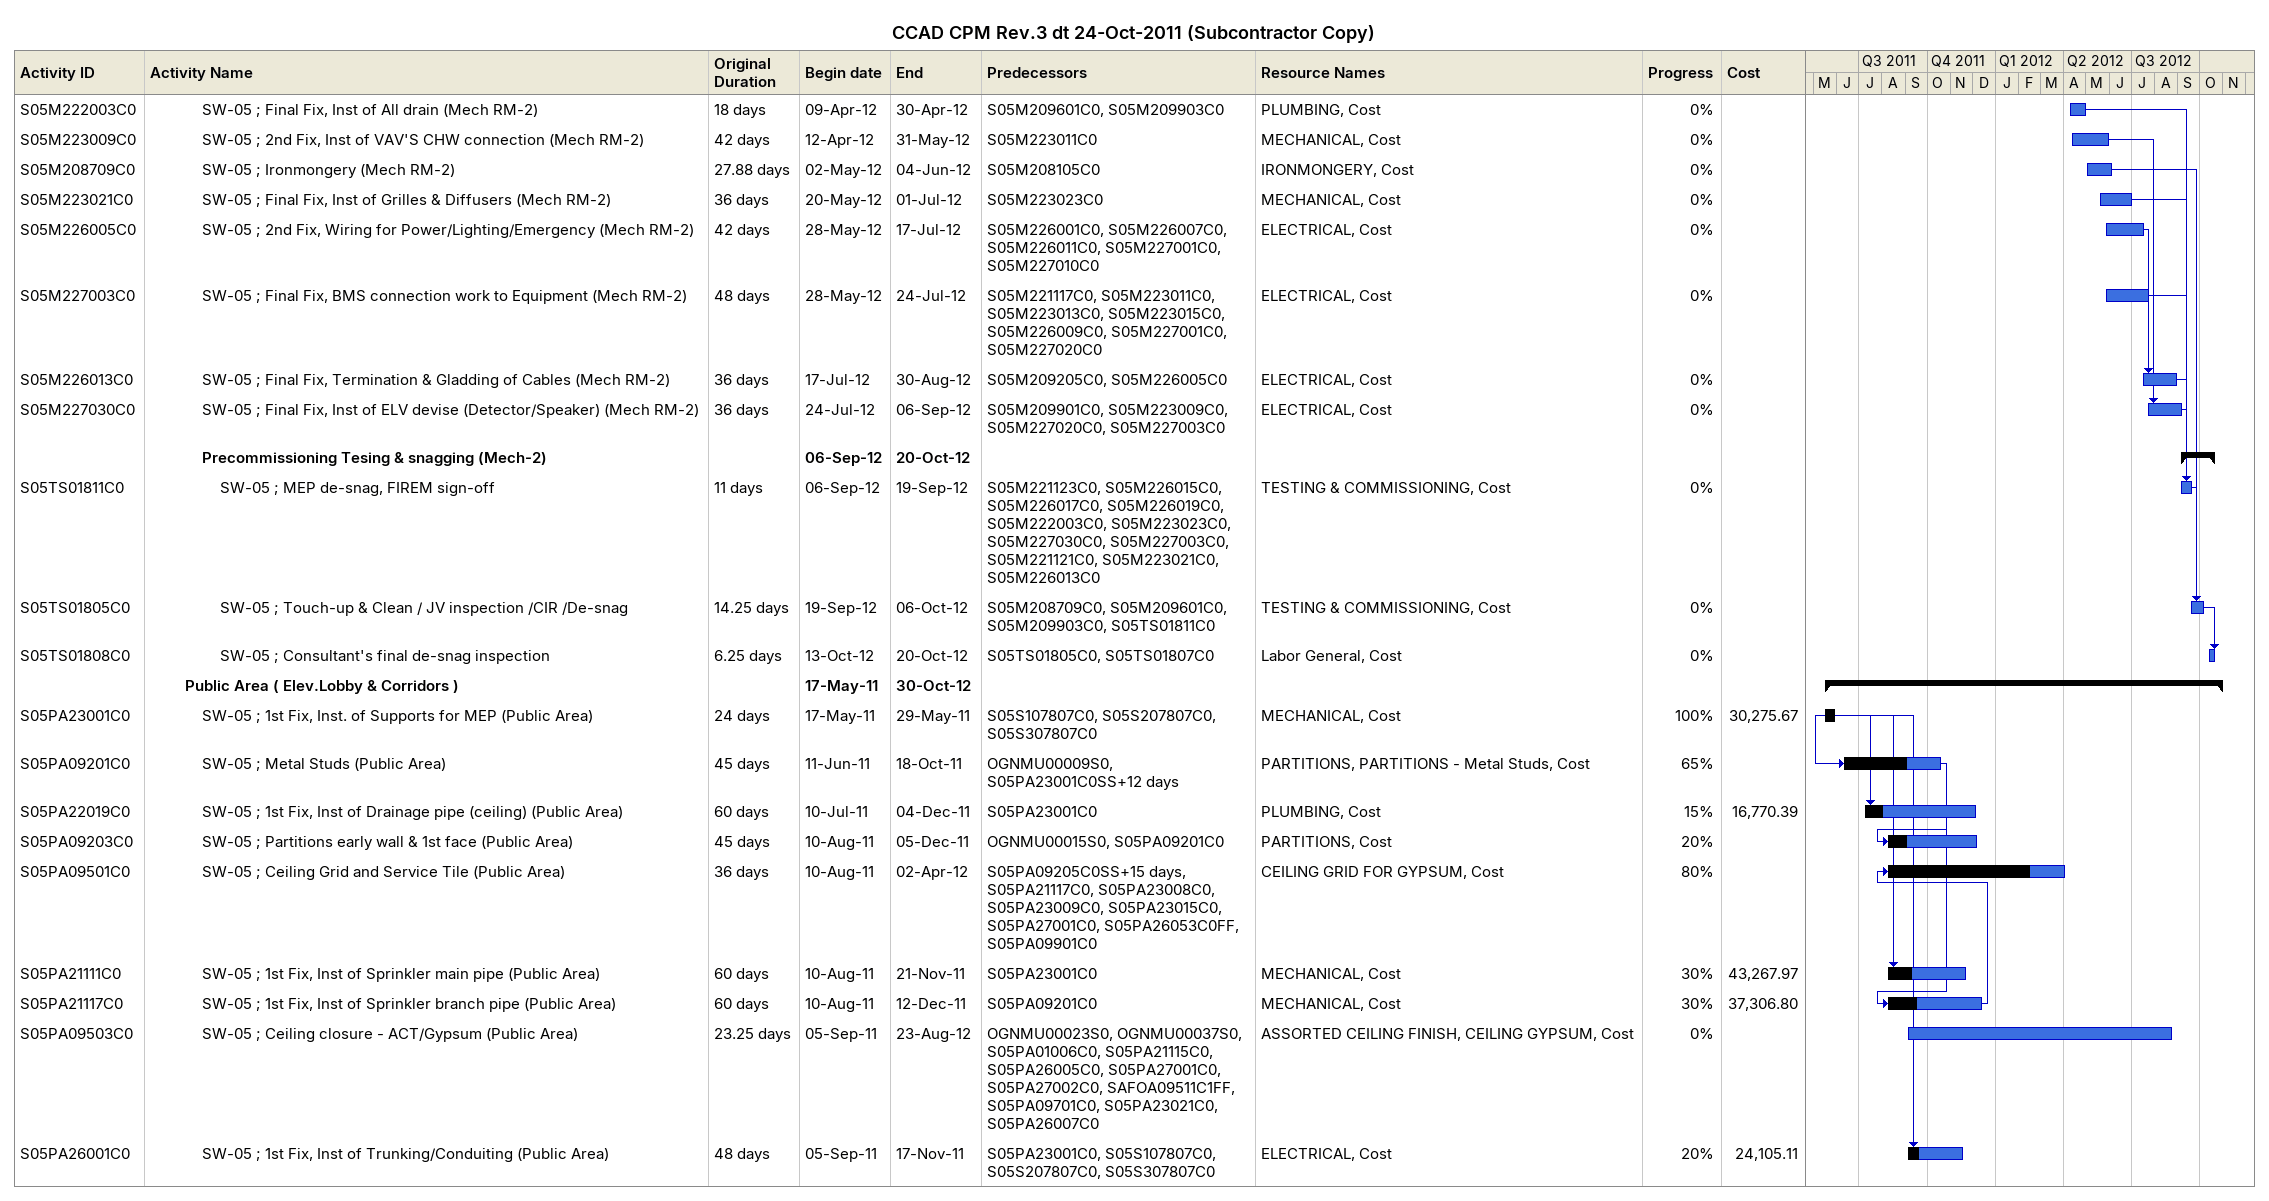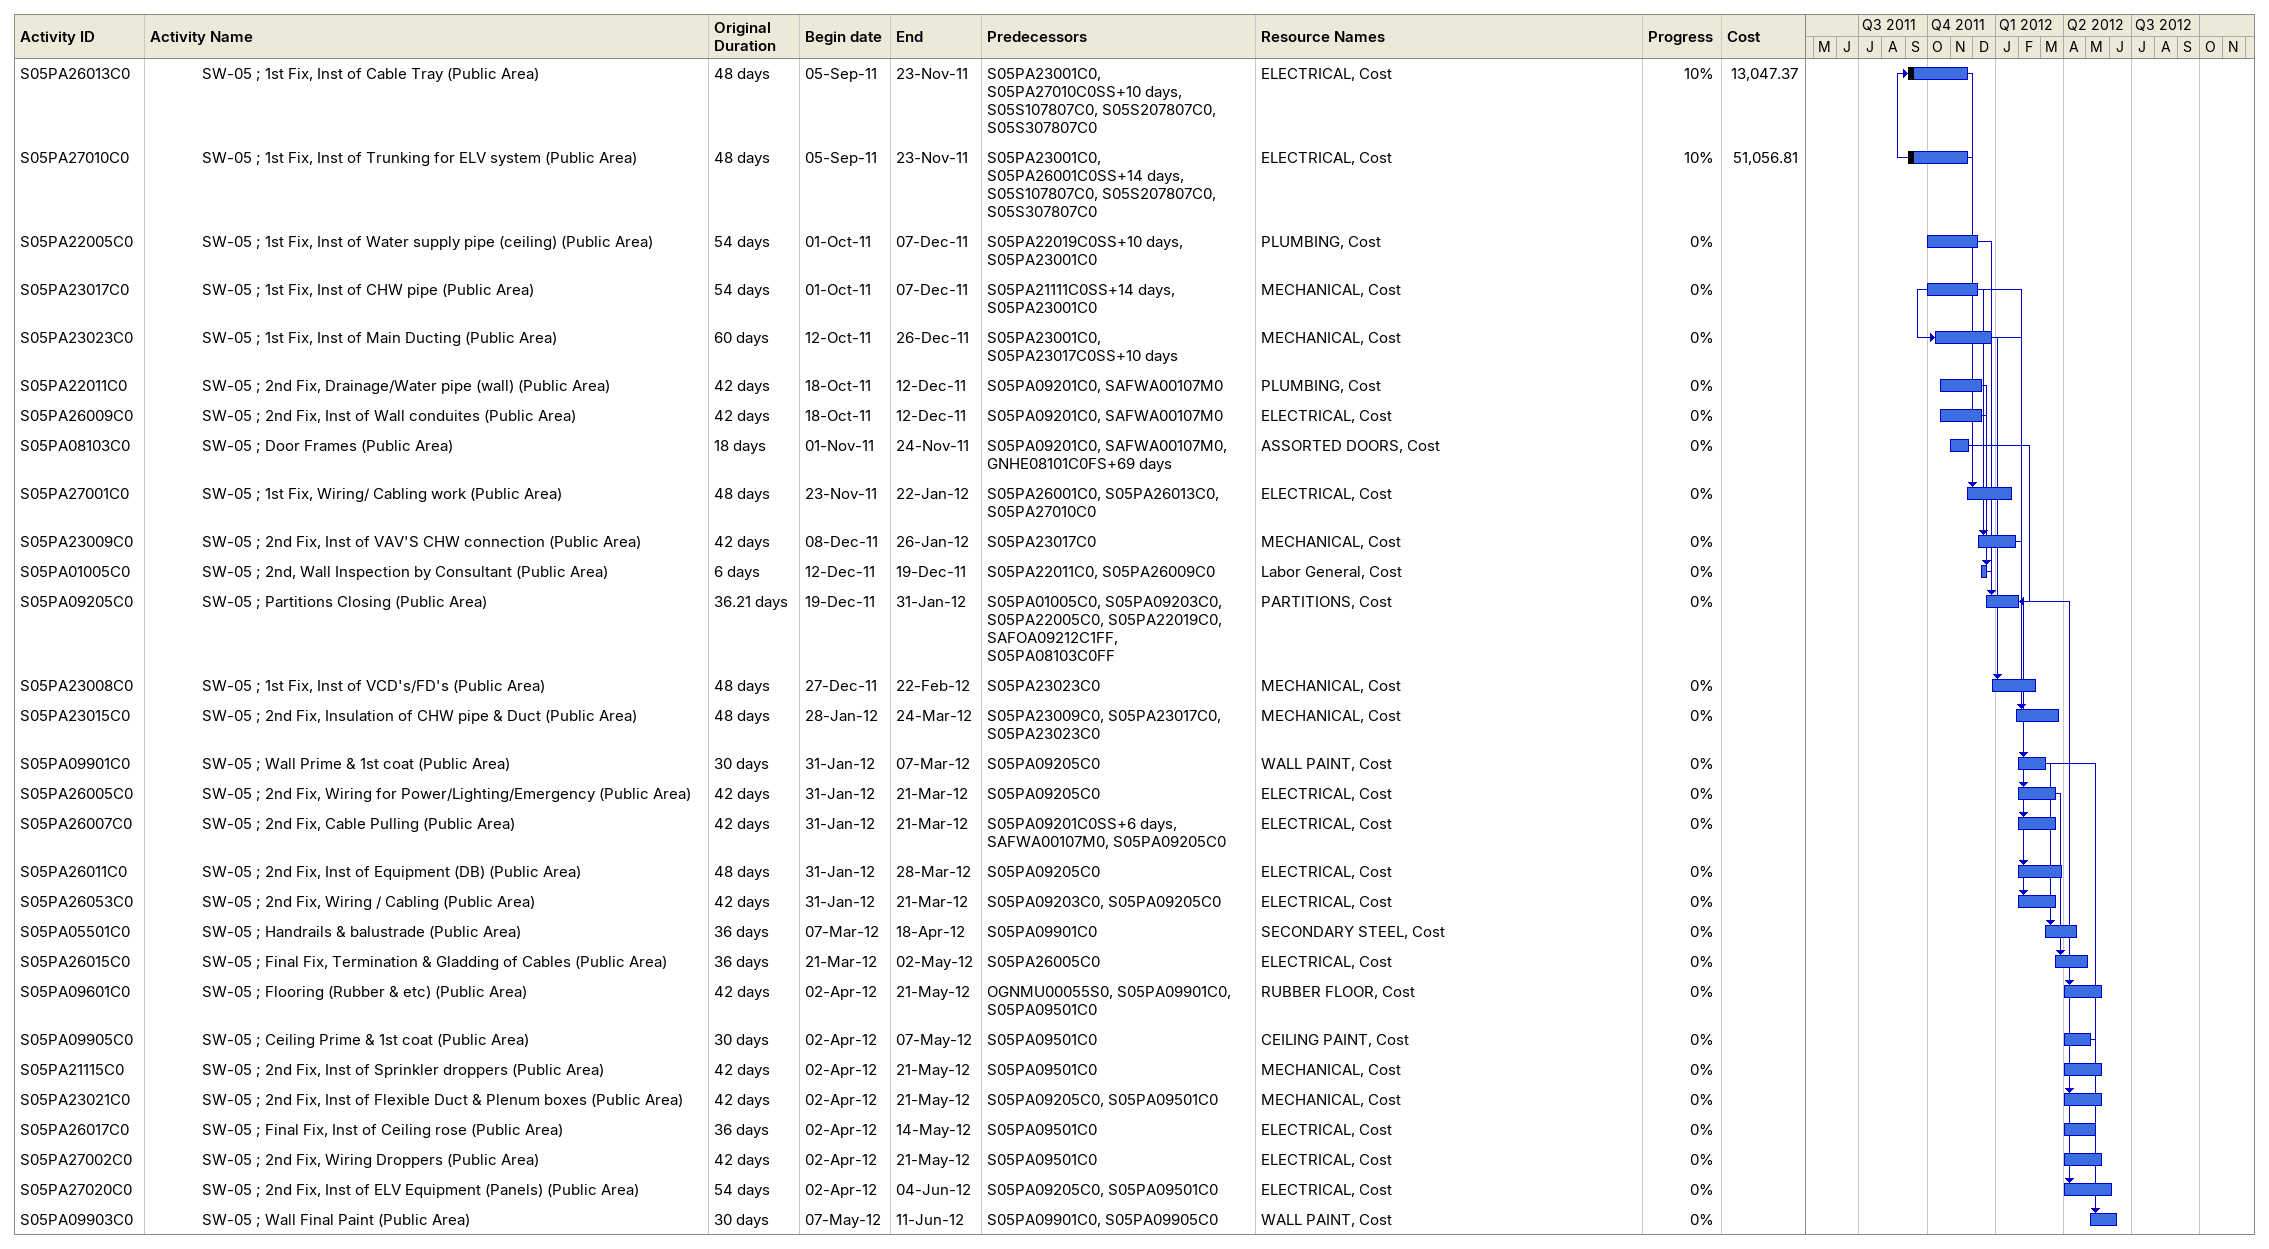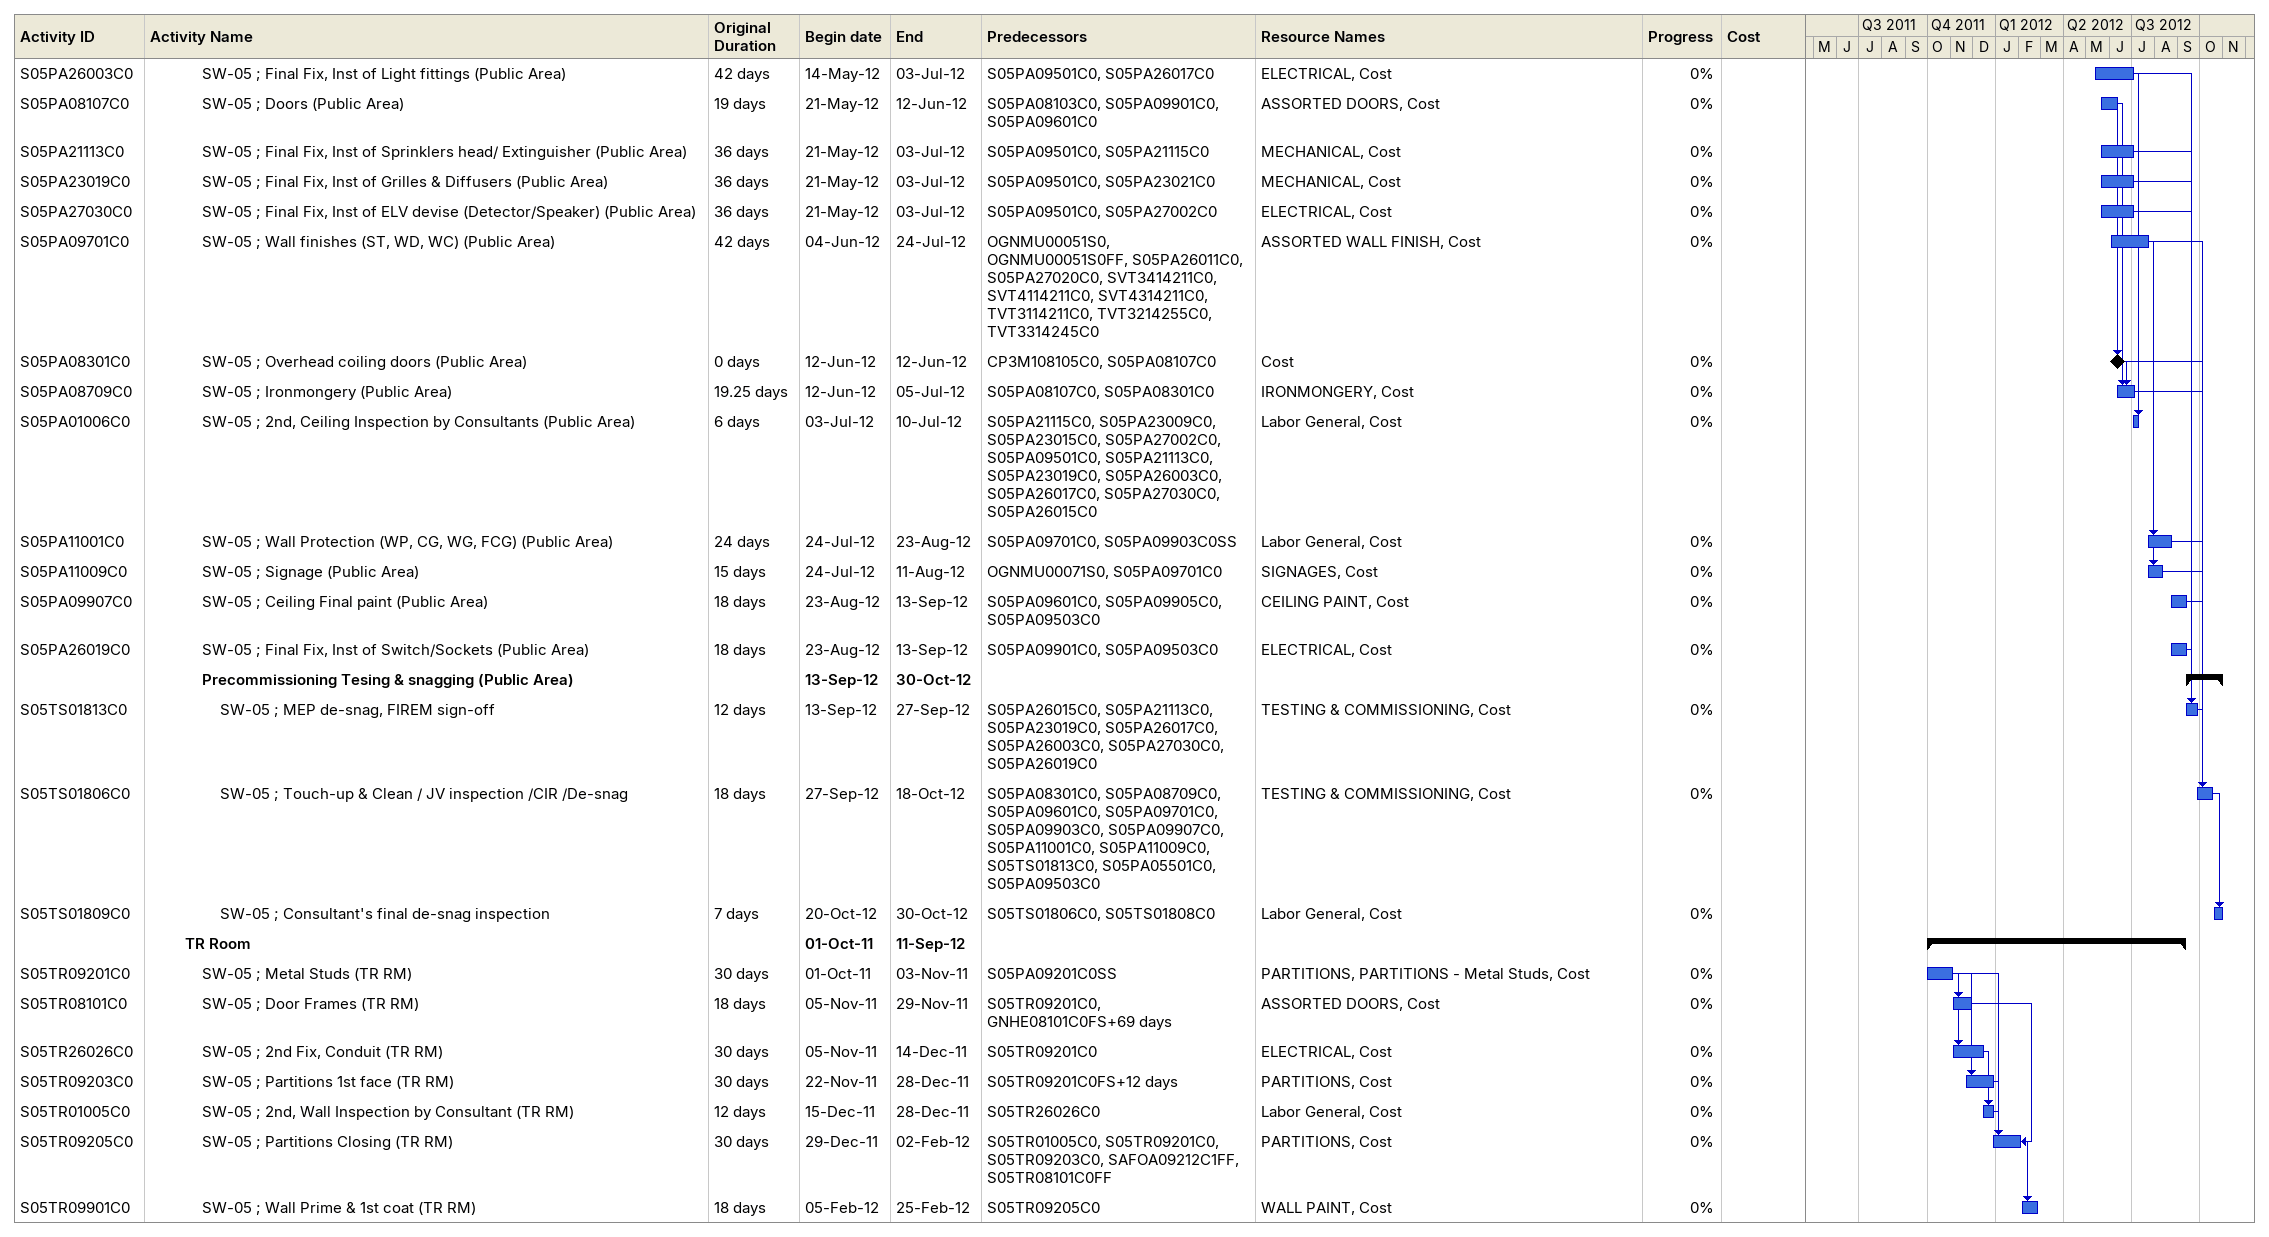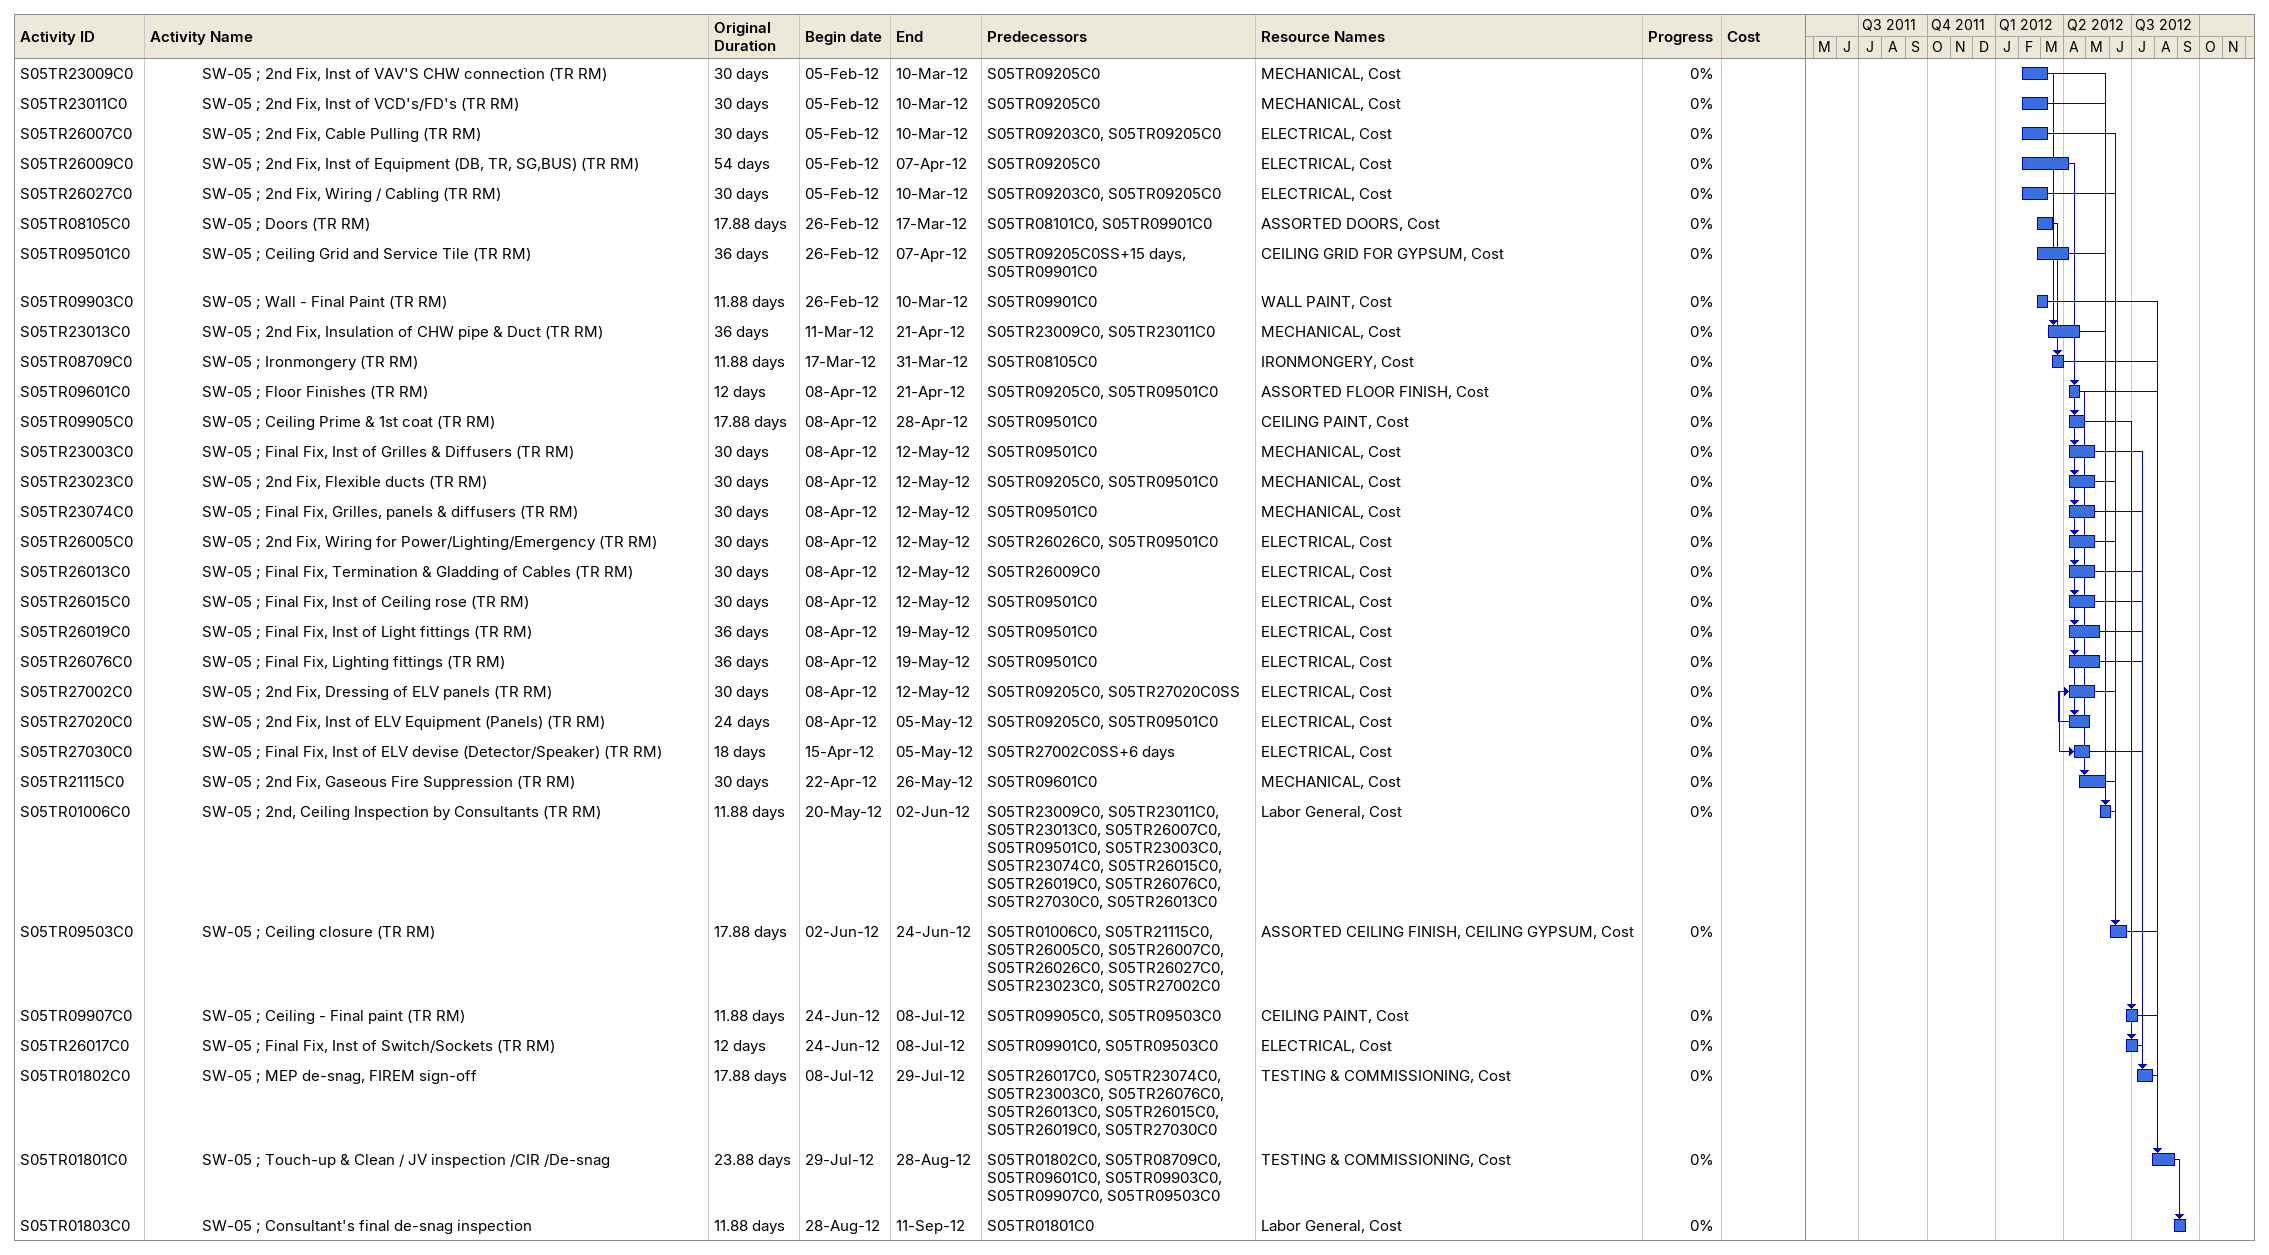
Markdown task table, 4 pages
CCAD CPM Rev.3 dt 24-Oct-2011 (Subcontractor Copy)

| ID | Level | Task | Original duration | Start | Finish | Predecessors | Resources | % complete | Cost |
|---|---|---|---|---|---|---|---|---|---|
| S05M222003C0 | 4 | SW-05 ; Final Fix, Inst of All drain (Mech RM-2) | 18d | 2012-04-09 | 2012-04-30 | S05M209601C0, S05M209903C0 | PLUMBING, Cost | 0 |  |
| S05M223009C0 | 4 | SW-05 ; 2nd Fix, Inst of VAV'S CHW connection (Mech RM-2) | 42d | 2012-04-12 | 2012-05-31 | S05M223011C0 | MECHANICAL, Cost | 0 |  |
| S05M208709C0 | 4 | SW-05 ; Ironmongery (Mech RM-2) | 27.88d | 2012-05-02 | 2012-06-04 | S05M208105C0 | IRONMONGERY, Cost | 0 |  |
| S05M223021C0 | 4 | SW-05 ; Final Fix, Inst of Grilles & Diffusers (Mech RM-2) | 36d | 2012-05-20 | 2012-07-01 | S05M223023C0 | MECHANICAL, Cost | 0 |  |
| S05M226005C0 | 4 | SW-05 ; 2nd Fix, Wiring for Power/Lighting/Emergency (Mech RM-2) | 42d | 2012-05-28 | 2012-07-17 | S05M226001C0, S05M226007C0, S05M226011C0, S05M227001C0, S05M227010C0 | ELECTRICAL, Cost | 0 |  |
| S05M227003C0 | 4 | SW-05 ; Final Fix, BMS connection work to Equipment (Mech RM-2) | 48d | 2012-05-28 | 2012-07-24 | S05M221117C0, S05M223011C0, S05M223013C0, S05M223015C0, S05M226009C0, S05M227001C0, S05M227020C0 | ELECTRICAL, Cost | 0 |  |
| S05M226013C0 | 4 | SW-05 ; Final Fix, Termination & Gladding of Cables (Mech RM-2) | 36d | 2012-07-17 | 2012-08-30 | S05M209205C0, S05M226005C0 | ELECTRICAL, Cost | 0 |  |
| S05M227030C0 | 4 | SW-05 ; Final Fix, Inst of ELV devise (Detector/Speaker) (Mech RM-2) | 36d | 2012-07-24 | 2012-09-06 | S05M209901C0, S05M223009C0, S05M227020C0, S05M227003C0 | ELECTRICAL, Cost | 0 |  |
|  | 4 | **Precommissioning Tesing & snagging (Mech-2)** |  | 2012-09-06 | 2012-10-20 |  |  |  |  |
| S05TS01811C0 | 5 | SW-05 ; MEP de-snag, FIREM sign-off | 11d | 2012-09-06 | 2012-09-19 | S05M221123C0, S05M226015C0, S05M226017C0, S05M226019C0, S05M222003C0, S05M223023C0, S05M227030C0, S05M227003C0, S05M221121C0, S05M223021C0, S05M226013C0 | TESTING & COMMISSIONING, Cost | 0 |  |
| S05TS01805C0 | 5 | SW-05 ; Touch-up & Clean / JV inspection /CIR /De-snag | 14.25d | 2012-09-19 | 2012-10-06 | S05M208709C0, S05M209601C0, S05M209903C0, S05TS01811C0 | TESTING & COMMISSIONING, Cost | 0 |  |
| S05TS01808C0 | 5 | SW-05 ; Consultant's final de-snag inspection | 6.25d | 2012-10-13 | 2012-10-20 | S05TS01805C0, S05TS01807C0 | Labor General, Cost | 0 |  |
|  | 3 | **Public Area ( Elev.Lobby & Corridors )** |  | 2011-05-17 | 2012-10-30 |  |  |  |  |
| S05PA23001C0 | 4 | SW-05 ; 1st Fix, Inst. of Supports for MEP (Public Area) | 24d | 2011-05-17 | 2011-05-29 | S05S107807C0, S05S207807C0, S05S307807C0 | MECHANICAL, Cost | 100 | 30275.67 |
| S05PA09201C0 | 4 | SW-05 ; Metal Studs (Public Area) | 45d | 2011-06-11 | 2011-10-18 | OGNMU00009S0, S05PA23001C0SS+12d | PARTITIONS, PARTITIONS - Metal Studs, Cost | 65 |  |
| S05PA22019C0 | 4 | SW-05 ; 1st Fix, Inst of Drainage pipe (ceiling) (Public Area) | 60d | 2011-07-10 | 2011-12-04 | S05PA23001C0 | PLUMBING, Cost | 15 | 16770.39 |
| S05PA09203C0 | 4 | SW-05 ; Partitions early wall & 1st face (Public Area) | 45d | 2011-08-10 | 2011-12-05 | OGNMU00015S0, S05PA09201C0 | PARTITIONS, Cost | 20 |  |
| S05PA09501C0 | 4 | SW-05 ; Ceiling Grid and Service Tile (Public Area) | 36d | 2011-08-10 | 2012-04-02 | S05PA09205C0SS+15d, S05PA21117C0, S05PA23008C0, S05PA23009C0, S05PA23015C0, S05PA27001C0, S05PA26053C0FF, S05PA09901C0 | CEILING GRID FOR GYPSUM, Cost | 80 |  |
| S05PA21111C0 | 4 | SW-05 ; 1st Fix, Inst of Sprinkler main pipe (Public Area) | 60d | 2011-08-10 | 2011-11-21 | S05PA23001C0 | MECHANICAL, Cost | 30 | 43267.97 |
| S05PA21117C0 | 4 | SW-05 ; 1st Fix, Inst of Sprinkler branch pipe (Public Area) | 60d | 2011-08-10 | 2011-12-12 | S05PA09201C0 | MECHANICAL, Cost | 30 | 37306.80 |
| S05PA09503C0 | 4 | SW-05 ; Ceiling closure - ACT/Gypsum (Public Area) | 23.25d | 2011-09-05 | 2012-08-23 | OGNMU00023S0, OGNMU00037S0, S05PA01006C0, S05PA21115C0, S05PA26005C0, S05PA27001C0, S05PA27002C0, SAFOA09511C1FF, S05PA09701C0, S05PA23021C0, S05PA26007C0 | ASSORTED CEILING FINISH, CEILING GYPSUM, Cost | 0 |  |
| S05PA26001C0 | 4 | SW-05 ; 1st Fix, Inst of Trunking/Conduiting (Public Area) | 48d | 2011-09-05 | 2011-11-17 | S05PA23001C0, S05S107807C0, S05S207807C0, S05S307807C0 | ELECTRICAL, Cost | 20 | 24105.11 |
| S05PA26013C0 | 4 | SW-05 ; 1st Fix, Inst of Cable Tray (Public Area) | 48d | 2011-09-05 | 2011-11-23 | S05PA23001C0, S05PA27010C0SS+10d, S05S107807C0, S05S207807C0, S05S307807C0 | ELECTRICAL, Cost | 10 | 13047.37 |
| S05PA27010C0 | 4 | SW-05 ; 1st Fix, Inst of Trunking for ELV system (Public Area) | 48d | 2011-09-05 | 2011-11-23 | S05PA23001C0, S05PA26001C0SS+14d, S05S107807C0, S05S207807C0, S05S307807C0 | ELECTRICAL, Cost | 10 | 51056.81 |
| S05PA22005C0 | 4 | SW-05 ; 1st Fix, Inst of Water supply pipe (ceiling) (Public Area) | 54d | 2011-10-01 | 2011-12-07 | S05PA22019C0SS+10d, S05PA23001C0 | PLUMBING, Cost | 0 |  |
| S05PA23017C0 | 4 | SW-05 ; 1st Fix, Inst of CHW pipe (Public Area) | 54d | 2011-10-01 | 2011-12-07 | S05PA21111C0SS+14d, S05PA23001C0 | MECHANICAL, Cost | 0 |  |
| S05PA23023C0 | 4 | SW-05 ; 1st Fix, Inst of Main Ducting (Public Area) | 60d | 2011-10-12 | 2011-12-26 | S05PA23001C0, S05PA23017C0SS+10d | MECHANICAL, Cost | 0 |  |
| S05PA22011C0 | 4 | SW-05 ; 2nd Fix, Drainage/Water pipe (wall) (Public Area) | 42d | 2011-10-18 | 2011-12-12 | S05PA09201C0, SAFWA00107M0 | PLUMBING, Cost | 0 |  |
| S05PA26009C0 | 4 | SW-05 ; 2nd Fix, Inst of Wall conduites (Public Area) | 42d | 2011-10-18 | 2011-12-12 | S05PA09201C0, SAFWA00107M0 | ELECTRICAL, Cost | 0 |  |
| S05PA08103C0 | 4 | SW-05 ; Door Frames (Public Area) | 18d | 2011-11-01 | 2011-11-24 | S05PA09201C0, SAFWA00107M0, GNHE08101C0FS+69d | ASSORTED DOORS, Cost | 0 |  |
| S05PA27001C0 | 4 | SW-05 ; 1st Fix, Wiring/ Cabling work (Public Area) | 48d | 2011-11-23 | 2012-01-22 | S05PA26001C0, S05PA26013C0, S05PA27010C0 | ELECTRICAL, Cost | 0 |  |
| S05PA23009C0 | 4 | SW-05 ; 2nd Fix, Inst of VAV'S CHW connection (Public Area) | 42d | 2011-12-08 | 2012-01-26 | S05PA23017C0 | MECHANICAL, Cost | 0 |  |
| S05PA01005C0 | 4 | SW-05 ; 2nd, Wall Inspection by Consultant (Public Area) | 6d | 2011-12-12 | 2011-12-19 | S05PA22011C0, S05PA26009C0 | Labor General, Cost | 0 |  |
| S05PA09205C0 | 4 | SW-05 ; Partitions Closing (Public Area) | 36.21d | 2011-12-19 | 2012-01-31 | S05PA01005C0, S05PA09203C0, S05PA22005C0, S05PA22019C0, SAFOA09212C1FF, S05PA08103C0FF | PARTITIONS, Cost | 0 |  |
| S05PA23008C0 | 4 | SW-05 ; 1st Fix, Inst of VCD's/FD's (Public Area) | 48d | 2011-12-27 | 2012-02-22 | S05PA23023C0 | MECHANICAL, Cost | 0 |  |
| S05PA23015C0 | 4 | SW-05 ; 2nd Fix, Insulation of CHW pipe & Duct (Public Area) | 48d | 2012-01-28 | 2012-03-24 | S05PA23009C0, S05PA23017C0, S05PA23023C0 | MECHANICAL, Cost | 0 |  |
| S05PA09901C0 | 4 | SW-05 ; Wall Prime & 1st coat (Public Area) | 30d | 2012-01-31 | 2012-03-07 | S05PA09205C0 | WALL PAINT, Cost | 0 |  |
| S05PA26005C0 | 4 | SW-05 ; 2nd Fix, Wiring for Power/Lighting/Emergency (Public Area) | 42d | 2012-01-31 | 2012-03-21 | S05PA09205C0 | ELECTRICAL, Cost | 0 |  |
| S05PA26007C0 | 4 | SW-05 ; 2nd Fix, Cable Pulling (Public Area) | 42d | 2012-01-31 | 2012-03-21 | S05PA09201C0SS+6d, SAFWA00107M0, S05PA09205C0 | ELECTRICAL, Cost | 0 |  |
| S05PA26011C0 | 4 | SW-05 ; 2nd Fix, Inst of Equipment (DB) (Public Area) | 48d | 2012-01-31 | 2012-03-28 | S05PA09205C0 | ELECTRICAL, Cost | 0 |  |
| S05PA26053C0 | 4 | SW-05 ; 2nd Fix, Wiring / Cabling (Public Area) | 42d | 2012-01-31 | 2012-03-21 | S05PA09203C0, S05PA09205C0 | ELECTRICAL, Cost | 0 |  |
| S05PA05501C0 | 4 | SW-05 ; Handrails & balustrade (Public Area) | 36d | 2012-03-07 | 2012-04-18 | S05PA09901C0 | SECONDARY STEEL, Cost | 0 |  |
| S05PA26015C0 | 4 | SW-05 ; Final Fix, Termination & Gladding of Cables (Public Area) | 36d | 2012-03-21 | 2012-05-02 | S05PA26005C0 | ELECTRICAL, Cost | 0 |  |
| S05PA09601C0 | 4 | SW-05 ; Flooring (Rubber & etc) (Public Area) | 42d | 2012-04-02 | 2012-05-21 | OGNMU00055S0, S05PA09901C0, S05PA09501C0 | RUBBER FLOOR, Cost | 0 |  |
| S05PA09905C0 | 4 | SW-05 ; Ceiling Prime & 1st coat (Public Area) | 30d | 2012-04-02 | 2012-05-07 | S05PA09501C0 | CEILING PAINT, Cost | 0 |  |
| S05PA21115C0 | 4 | SW-05 ; 2nd Fix, Inst of Sprinkler droppers (Public Area) | 42d | 2012-04-02 | 2012-05-21 | S05PA09501C0 | MECHANICAL, Cost | 0 |  |
| S05PA23021C0 | 4 | SW-05 ; 2nd Fix, Inst of Flexible Duct & Plenum boxes (Public Area) | 42d | 2012-04-02 | 2012-05-21 | S05PA09205C0, S05PA09501C0 | MECHANICAL, Cost | 0 |  |
| S05PA26017C0 | 4 | SW-05 ; Final Fix, Inst of Ceiling rose (Public Area) | 36d | 2012-04-02 | 2012-05-14 | S05PA09501C0 | ELECTRICAL, Cost | 0 |  |
| S05PA27002C0 | 4 | SW-05 ; 2nd Fix, Wiring Droppers (Public Area) | 42d | 2012-04-02 | 2012-05-21 | S05PA09501C0 | ELECTRICAL, Cost | 0 |  |
| S05PA27020C0 | 4 | SW-05 ; 2nd Fix, Inst of ELV Equipment (Panels) (Public Area) | 54d | 2012-04-02 | 2012-06-04 | S05PA09205C0, S05PA09501C0 | ELECTRICAL, Cost | 0 |  |
| S05PA09903C0 | 4 | SW-05 ; Wall Final Paint (Public Area) | 30d | 2012-05-07 | 2012-06-11 | S05PA09901C0, S05PA09905C0 | WALL PAINT, Cost | 0 |  |
| S05PA26003C0 | 4 | SW-05 ; Final Fix, Inst of Light fittings (Public Area) | 42d | 2012-05-14 | 2012-07-03 | S05PA09501C0, S05PA26017C0 | ELECTRICAL, Cost | 0 |  |
| S05PA08107C0 | 4 | SW-05 ; Doors (Public Area) | 19d | 2012-05-21 | 2012-06-12 | S05PA08103C0, S05PA09901C0, S05PA09601C0 | ASSORTED DOORS, Cost | 0 |  |
| S05PA21113C0 | 4 | SW-05 ; Final Fix, Inst of Sprinklers head/ Extinguisher (Public Area) | 36d | 2012-05-21 | 2012-07-03 | S05PA09501C0, S05PA21115C0 | MECHANICAL, Cost | 0 |  |
| S05PA23019C0 | 4 | SW-05 ; Final Fix, Inst of Grilles & Diffusers (Public Area) | 36d | 2012-05-21 | 2012-07-03 | S05PA09501C0, S05PA23021C0 | MECHANICAL, Cost | 0 |  |
| S05PA27030C0 | 4 | SW-05 ; Final Fix, Inst of ELV devise (Detector/Speaker) (Public Area) | 36d | 2012-05-21 | 2012-07-03 | S05PA09501C0, S05PA27002C0 | ELECTRICAL, Cost | 0 |  |
| S05PA09701C0 | 4 | SW-05 ; Wall finishes (ST, WD, WC) (Public Area) | 42d | 2012-06-04 | 2012-07-24 | OGNMU00051S0, OGNMU00051S0FF, S05PA26011C0, S05PA27020C0, SVT3414211C0, SVT4114211C0, SVT4314211C0, TVT3114211C0, TVT3214255C0, TVT3314245C0 | ASSORTED WALL FINISH, Cost | 0 |  |
| S05PA08301C0 | 4 | SW-05 ; Overhead coiling doors (Public Area) | 0d | 2012-06-12 | 2012-06-12 | CP3M108105C0, S05PA08107C0 | Cost | 0 |  |
| S05PA08709C0 | 4 | SW-05 ; Ironmongery (Public Area) | 19.25d | 2012-06-12 | 2012-07-05 | S05PA08107C0, S05PA08301C0 | IRONMONGERY, Cost | 0 |  |
| S05PA01006C0 | 4 | SW-05 ; 2nd, Ceiling Inspection by Consultants (Public Area) | 6d | 2012-07-03 | 2012-07-10 | S05PA21115C0, S05PA23009C0, S05PA23015C0, S05PA27002C0, S05PA09501C0, S05PA21113C0, S05PA23019C0, S05PA26003C0, S05PA26017C0, S05PA27030C0, S05PA26015C0 | Labor General, Cost | 0 |  |
| S05PA11001C0 | 4 | SW-05 ; Wall Protection (WP, CG, WG, FCG) (Public Area) | 24d | 2012-07-24 | 2012-08-23 | S05PA09701C0, S05PA09903C0SS | Labor General, Cost | 0 |  |
| S05PA11009C0 | 4 | SW-05 ; Signage (Public Area) | 15d | 2012-07-24 | 2012-08-11 | OGNMU00071S0, S05PA09701C0 | SIGNAGES, Cost | 0 |  |
| S05PA09907C0 | 4 | SW-05 ; Ceiling Final paint (Public Area) | 18d | 2012-08-23 | 2012-09-13 | S05PA09601C0, S05PA09905C0, S05PA09503C0 | CEILING PAINT, Cost | 0 |  |
| S05PA26019C0 | 4 | SW-05 ; Final Fix, Inst of Switch/Sockets (Public Area) | 18d | 2012-08-23 | 2012-09-13 | S05PA09901C0, S05PA09503C0 | ELECTRICAL, Cost | 0 |  |
|  | 4 | **Precommissioning Tesing & snagging (Public Area)** |  | 2012-09-13 | 2012-10-30 |  |  |  |  |
| S05TS01813C0 | 5 | SW-05 ; MEP de-snag, FIREM sign-off | 12d | 2012-09-13 | 2012-09-27 | S05PA26015C0, S05PA21113C0, S05PA23019C0, S05PA26017C0, S05PA26003C0, S05PA27030C0, S05PA26019C0 | TESTING & COMMISSIONING, Cost | 0 |  |
| S05TS01806C0 | 5 | SW-05 ; Touch-up & Clean / JV inspection /CIR /De-snag | 18d | 2012-09-27 | 2012-10-18 | S05PA08301C0, S05PA08709C0, S05PA09601C0, S05PA09701C0, S05PA09903C0, S05PA09907C0, S05PA11001C0, S05PA11009C0, S05TS01813C0, S05PA05501C0, S05PA09503C0 | TESTING & COMMISSIONING, Cost | 0 |  |
| S05TS01809C0 | 5 | SW-05 ; Consultant's final de-snag inspection | 7d | 2012-10-20 | 2012-10-30 | S05TS01806C0, S05TS01808C0 | Labor General, Cost | 0 |  |
|  | 3 | **TR Room** |  | 2011-10-01 | 2012-09-11 |  |  |  |  |
| S05TR09201C0 | 4 | SW-05 ; Metal Studs (TR RM) | 30d | 2011-10-01 | 2011-11-03 | S05PA09201C0SS | PARTITIONS, PARTITIONS - Metal Studs, Cost | 0 |  |
| S05TR08101C0 | 4 | SW-05 ; Door Frames (TR RM) | 18d | 2011-11-05 | 2011-11-29 | S05TR09201C0, GNHE08101C0FS+69d | ASSORTED DOORS, Cost | 0 |  |
| S05TR26026C0 | 4 | SW-05 ; 2nd Fix, Conduit (TR RM) | 30d | 2011-11-05 | 2011-12-14 | S05TR09201C0 | ELECTRICAL, Cost | 0 |  |
| S05TR09203C0 | 4 | SW-05 ; Partitions 1st face (TR RM) | 30d | 2011-11-22 | 2011-12-28 | S05TR09201C0FS+12d | PARTITIONS, Cost | 0 |  |
| S05TR01005C0 | 4 | SW-05 ; 2nd, Wall Inspection by Consultant (TR RM) | 12d | 2011-12-15 | 2011-12-28 | S05TR26026C0 | Labor General, Cost | 0 |  |
| S05TR09205C0 | 4 | SW-05 ; Partitions Closing (TR RM) | 30d | 2011-12-29 | 2012-02-02 | S05TR01005C0, S05TR09201C0, S05TR09203C0, SAFOA09212C1FF, S05TR08101C0FF | PARTITIONS, Cost | 0 |  |
| S05TR09901C0 | 4 | SW-05 ; Wall Prime & 1st coat (TR RM) | 18d | 2012-02-05 | 2012-02-25 | S05TR09205C0 | WALL PAINT, Cost | 0 |  |
| S05TR23009C0 | 4 | SW-05 ; 2nd Fix, Inst of VAV'S CHW connection (TR RM) | 30d | 2012-02-05 | 2012-03-10 | S05TR09205C0 | MECHANICAL, Cost | 0 |  |
| S05TR23011C0 | 4 | SW-05 ; 2nd Fix, Inst of VCD's/FD's (TR RM) | 30d | 2012-02-05 | 2012-03-10 | S05TR09205C0 | MECHANICAL, Cost | 0 |  |
| S05TR26007C0 | 4 | SW-05 ; 2nd Fix, Cable Pulling (TR RM) | 30d | 2012-02-05 | 2012-03-10 | S05TR09203C0, S05TR09205C0 | ELECTRICAL, Cost | 0 |  |
| S05TR26009C0 | 4 | SW-05 ; 2nd Fix, Inst of Equipment (DB, TR, SG,BUS) (TR RM) | 54d | 2012-02-05 | 2012-04-07 | S05TR09205C0 | ELECTRICAL, Cost | 0 |  |
| S05TR26027C0 | 4 | SW-05 ; 2nd Fix, Wiring / Cabling (TR RM) | 30d | 2012-02-05 | 2012-03-10 | S05TR09203C0, S05TR09205C0 | ELECTRICAL, Cost | 0 |  |
| S05TR08105C0 | 4 | SW-05 ; Doors (TR RM) | 17.88d | 2012-02-26 | 2012-03-17 | S05TR08101C0, S05TR09901C0 | ASSORTED DOORS, Cost | 0 |  |
| S05TR09501C0 | 4 | SW-05 ; Ceiling Grid and Service Tile (TR RM) | 36d | 2012-02-26 | 2012-04-07 | S05TR09205C0SS+15d, S05TR09901C0 | CEILING GRID FOR GYPSUM, Cost | 0 |  |
| S05TR09903C0 | 4 | SW-05 ; Wall - Final Paint (TR RM) | 11.88d | 2012-02-26 | 2012-03-10 | S05TR09901C0 | WALL PAINT, Cost | 0 |  |
| S05TR23013C0 | 4 | SW-05 ; 2nd Fix, Insulation of CHW pipe & Duct (TR RM) | 36d | 2012-03-11 | 2012-04-21 | S05TR23009C0, S05TR23011C0 | MECHANICAL, Cost | 0 |  |
| S05TR08709C0 | 4 | SW-05 ; Ironmongery (TR RM) | 11.88d | 2012-03-17 | 2012-03-31 | S05TR08105C0 | IRONMONGERY, Cost | 0 |  |
| S05TR09601C0 | 4 | SW-05 ; Floor Finishes (TR RM) | 12d | 2012-04-08 | 2012-04-21 | S05TR09205C0, S05TR09501C0 | ASSORTED FLOOR FINISH, Cost | 0 |  |
| S05TR09905C0 | 4 | SW-05 ; Ceiling Prime & 1st coat (TR RM) | 17.88d | 2012-04-08 | 2012-04-28 | S05TR09501C0 | CEILING PAINT, Cost | 0 |  |
| S05TR23003C0 | 4 | SW-05 ; Final Fix, Inst of Grilles & Diffusers (TR RM) | 30d | 2012-04-08 | 2012-05-12 | S05TR09501C0 | MECHANICAL, Cost | 0 |  |
| S05TR23023C0 | 4 | SW-05 ; 2nd Fix, Flexible ducts (TR RM) | 30d | 2012-04-08 | 2012-05-12 | S05TR09205C0, S05TR09501C0 | MECHANICAL, Cost | 0 |  |
| S05TR23074C0 | 4 | SW-05 ; Final Fix, Grilles, panels & diffusers (TR RM) | 30d | 2012-04-08 | 2012-05-12 | S05TR09501C0 | MECHANICAL, Cost | 0 |  |
| S05TR26005C0 | 4 | SW-05 ; 2nd Fix, Wiring for Power/Lighting/Emergency (TR RM) | 30d | 2012-04-08 | 2012-05-12 | S05TR26026C0, S05TR09501C0 | ELECTRICAL, Cost | 0 |  |
| S05TR26013C0 | 4 | SW-05 ; Final Fix, Termination & Gladding of Cables (TR RM) | 30d | 2012-04-08 | 2012-05-12 | S05TR26009C0 | ELECTRICAL, Cost | 0 |  |
| S05TR26015C0 | 4 | SW-05 ; Final Fix, Inst of Ceiling rose (TR RM) | 30d | 2012-04-08 | 2012-05-12 | S05TR09501C0 | ELECTRICAL, Cost | 0 |  |
| S05TR26019C0 | 4 | SW-05 ; Final Fix, Inst of Light fittings (TR RM) | 36d | 2012-04-08 | 2012-05-19 | S05TR09501C0 | ELECTRICAL, Cost | 0 |  |
| S05TR26076C0 | 4 | SW-05 ; Final Fix, Lighting fittings (TR RM) | 36d | 2012-04-08 | 2012-05-19 | S05TR09501C0 | ELECTRICAL, Cost | 0 |  |
| S05TR27002C0 | 4 | SW-05 ; 2nd Fix, Dressing of ELV panels (TR RM) | 30d | 2012-04-08 | 2012-05-12 | S05TR09205C0, S05TR27020C0SS | ELECTRICAL, Cost | 0 |  |
| S05TR27020C0 | 4 | SW-05 ; 2nd Fix, Inst of ELV Equipment (Panels) (TR RM) | 24d | 2012-04-08 | 2012-05-05 | S05TR09205C0, S05TR09501C0 | ELECTRICAL, Cost | 0 |  |
| S05TR27030C0 | 4 | SW-05 ; Final Fix, Inst of ELV devise (Detector/Speaker) (TR RM) | 18d | 2012-04-15 | 2012-05-05 | S05TR27002C0SS+6d | ELECTRICAL, Cost | 0 |  |
| S05TR21115C0 | 4 | SW-05 ; 2nd Fix, Gaseous Fire Suppression (TR RM) | 30d | 2012-04-22 | 2012-05-26 | S05TR09601C0 | MECHANICAL, Cost | 0 |  |
| S05TR01006C0 | 4 | SW-05 ; 2nd, Ceiling Inspection by Consultants (TR RM) | 11.88d | 2012-05-20 | 2012-06-02 | S05TR23009C0, S05TR23011C0, S05TR23013C0, S05TR26007C0, S05TR09501C0, S05TR23003C0, S05TR23074C0, S05TR26015C0, S05TR26019C0, S05TR26076C0, S05TR27030C0, S05TR26013C0 | Labor General, Cost | 0 |  |
| S05TR09503C0 | 4 | SW-05 ; Ceiling closure (TR RM) | 17.88d | 2012-06-02 | 2012-06-24 | S05TR01006C0, S05TR21115C0, S05TR26005C0, S05TR26007C0, S05TR26026C0, S05TR26027C0, S05TR23023C0, S05TR27002C0 | ASSORTED CEILING FINISH, CEILING GYPSUM, Cost | 0 |  |
| S05TR09907C0 | 4 | SW-05 ; Ceiling - Final paint (TR RM) | 11.88d | 2012-06-24 | 2012-07-08 | S05TR09905C0, S05TR09503C0 | CEILING PAINT, Cost | 0 |  |
| S05TR26017C0 | 4 | SW-05 ; Final Fix, Inst of Switch/Sockets (TR RM) | 12d | 2012-06-24 | 2012-07-08 | S05TR09901C0, S05TR09503C0 | ELECTRICAL, Cost | 0 |  |
| S05TR01802C0 | 4 | SW-05 ; MEP de-snag, FIREM sign-off | 17.88d | 2012-07-08 | 2012-07-29 | S05TR26017C0, S05TR23074C0, S05TR23003C0, S05TR26076C0, S05TR26013C0, S05TR26015C0, S05TR26019C0, S05TR27030C0 | TESTING & COMMISSIONING, Cost | 0 |  |
| S05TR01801C0 | 4 | SW-05 ; Touch-up & Clean / JV inspection /CIR /De-snag | 23.88d | 2012-07-29 | 2012-08-28 | S05TR01802C0, S05TR08709C0, S05TR09601C0, S05TR09903C0, S05TR09907C0, S05TR09503C0 | TESTING & COMMISSIONING, Cost | 0 |  |
| S05TR01803C0 | 4 | SW-05 ; Consultant's final de-snag inspection | 11.88d | 2012-08-28 | 2012-09-11 | S05TR01801C0 | Labor General, Cost | 0 |  |
